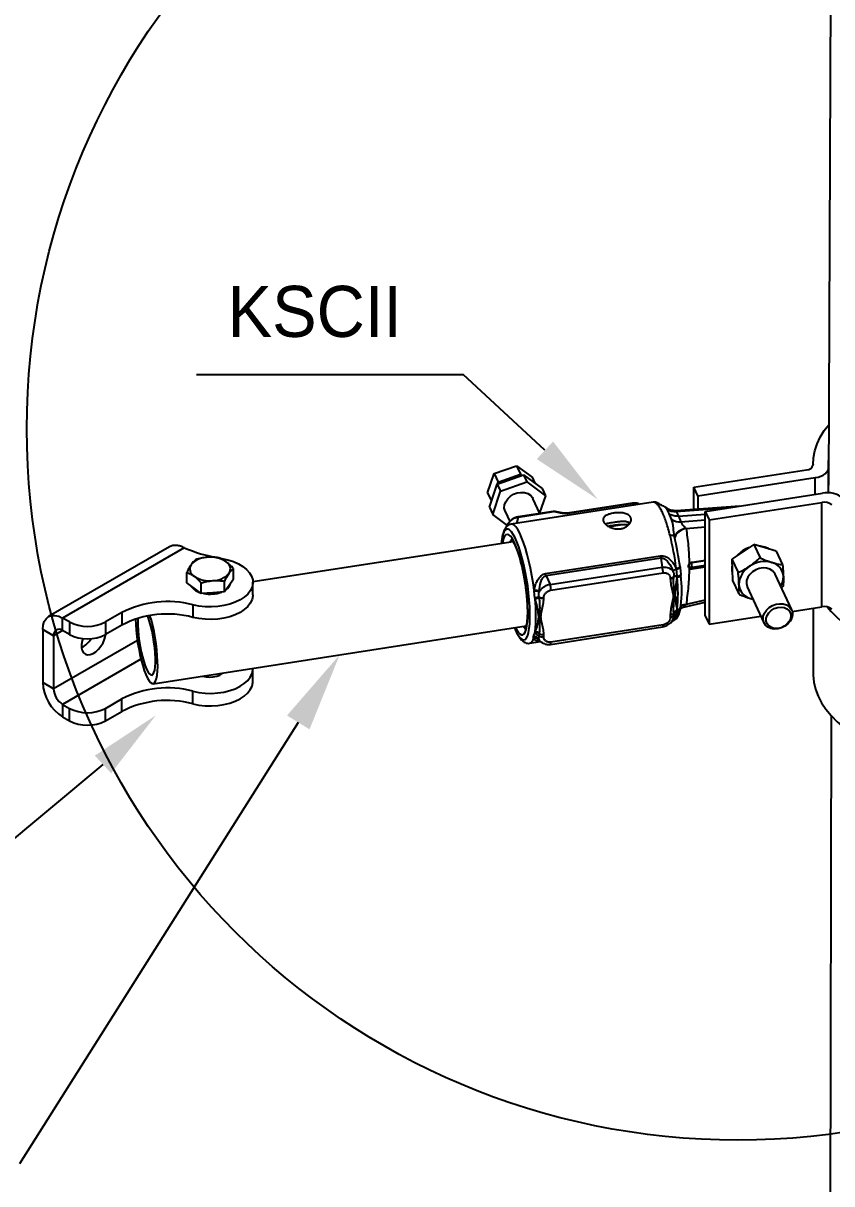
# Model space of a CAD drawing. Header units: millimetres. Extents: x 0 to 42050, y 0 to 29700.
# Drawn here: x 8233 to 10133, y 10625 to 13352 of the extents above; entities that cross this region are included whole.
import ezdxf

# ---------------------------------------------------------------- set-up
doc = ezdxf.new("R2010")
doc.units = ezdxf.units.MM
doc.header["$LTSCALE"] = 50
doc.layers.add('KVC', color=7, linetype='Continuous')
doc.styles.add('C', font='')
doc.styles.get('C').set_extended_font_data('Dotum')

msp = doc.modelspace()

# ---------------------------------------------------------------- linework, layer by layer
at = {"color": 7, "linetype": 'Continuous', "lineweight": 25}
for p, q in [((10132.5, 13924.4), (10125.8, 12266.7)), ((10132.2, 11724.6), (10127.5, 9852.5))]:
    msp.add_line(p, q, dxfattribs=at)
at = {"color": 1}
for p, q in [((8639.8, 12527), (9266.5, 12527)), ((9459, 12348.5), (9266.5, 12527)), ((8879.2, 11709), (8223.9, 10671.7)), ((8420.1, 11610.3), (7914.6, 11190.1))]:
    msp.add_line(p, q, dxfattribs=at)
at = {"color": 2}
for p, q in [((9809.1, 12261.7), (10074, 12302.7)), ((10089.6, 12315.1), (10089.6, 12314.2)), ((10125.8, 12248.3), (10125.8, 12307.8)), ((9818.4, 12241.6), (10094.7, 12284.4)), ((10094.7, 12244.9), (10094.7, 12284.4)), ((9818.4, 12241.6), (9809.1, 12261.7)), ((9809.1, 12209.6), (9809.1, 12261.7)), ((9835.5, 12204.8), (10111.8, 12247.6)), ((9818.4, 12241.6), (9818.4, 12210.2)), ((9844.8, 12184.8), (10109.7, 12225.7)), ((10109.7, 11980.7), (10109.7, 12225.7)), ((9835.5, 12204.8), (9844.8, 12184.8)), ((9835.5, 11959.8), (9835.5, 12204.8)), ((9844.8, 12184.8), (9844.8, 11939.8)), ((8576.5, 12121.6), (8292.2, 11957.6)), ((8611.3, 12119.4), (8325.1, 11954.3)), ((8772.5, 12008.9), (8772.5, 12038.3)), ((8631.4, 11985.2), (8631.4, 11955.8)), ((10040.4, 11970), (10109.7, 11980.7)), ((10089.6, 11977.6), (10089.6, 11825.2)), ((8341.3, 11945), (8325.1, 11954.3)), ((8325.1, 11924.9), (8325.1, 11954.3)), ((8464.8, 11967.3), (8426.2, 11945)), ((8464.8, 11967.3), (8464.8, 11937.9)), ((9835.5, 11959.8), (9844.8, 11939.8)), ((9844.8, 11939.8), (9966.6, 11958.6)), ((8303.9, 11912.7), (8278.5, 11927.4)), ((8278.5, 11927.4), (8278.5, 11802.8)), ((8325.1, 11924.9), (8303.9, 11912.7)), ((8341.3, 11915.6), (8325.1, 11924.9)), ((8341.3, 11945), (8341.3, 11915.6)), ((8426.2, 11945), (8426.2, 11915.6)), ((8464.8, 11937.9), (8426.2, 11915.6)), ((8303.9, 11912.7), (8303.9, 11788.1)), ((8500.9, 11901.7), (8303.9, 11788.1)), ((8509.4, 11857.6), (8325.1, 11751.3)), ((8772.5, 11805.9), (8772.5, 11835.3)), ((8303.9, 11788.1), (8278.5, 11802.8)), ((8426.2, 11742), (8464.8, 11764.2)), ((8464.8, 11734.8), (8464.8, 11764.2)), ((8631.4, 11752.8), (8631.4, 11782.2)), ((8325.1, 11751.3), (8341.3, 11742)), ((8325.1, 11751.3), (8325.1, 11721.9)), ((8341.3, 11712.6), (8341.3, 11742)), ((8426.2, 11712.6), (8426.2, 11742)), ((8426.2, 11712.6), (8464.8, 11734.8)), ((8325.1, 11721.9), (8341.3, 11712.6))]:
    msp.add_line(p, q, dxfattribs=at)
at = {"color": 3}
for p, q in [((9713.6, 12226.5), (9379.7, 12174.8)), ((9664.6, 12224), (9517.8, 12201.3)), ((9665.4, 12223.7), (9518.6, 12201)), ((9671.3, 12219.9), (9665.4, 12223.7)), ((9392.7, 12176.8), (9397, 12191.7)), ((9478.6, 12204.8), (9396.3, 12192)), ((9397, 12191.7), (9479.4, 12204.4)), ((9495.4, 12201), (9479.4, 12204.4)), ((9499, 12201.2), (9482.9, 12204.6)), ((9745.4, 12210.7), (9743.8, 12212.7)), ((9750.8, 12199.8), (9745.4, 12210.7)), ((9756.6, 12186.5), (9750.8, 12199.8)), ((9917.2, 12217.5), (9767.3, 12206.5)), ((9767.7, 12204.7), (9894.6, 12214)), ((9767.7, 12204.7), (9773.4, 12193.6)), ((9773.4, 12193.6), (9835.5, 12198.1)), ((9773.4, 12193.6), (9778.9, 12180.6)), ((9646.1, 12174.1), (9610.6, 12168.7)), ((9778.9, 12180.6), (9835.5, 12184.7)), ((9789.8, 12165.9), (9790.7, 12165.1)), ((9790.7, 12165.1), (9835.5, 12168.3)), ((9384.2, 12133.6), (8772.5, 12039)), ((9460.7, 12058.9), (9730.3, 12100.6)), ((9731.6, 12095.3), (9461.9, 12053.6)), ((9731.6, 12095.3), (9735, 12073.9)), ((9805.1, 12084.6), (9835.5, 12089.3)), ((9805.4, 12085.9), (9835.5, 12090.6)), ((9471.2, 12033.1), (9735, 12073.9)), ((9473.2, 12019.5), (9737, 12060.3)), ((9767.5, 12071.7), (9768, 12069.8)), ((9769.9, 12052.7), (9768, 12069.8)), ((9776.6, 12074.5), (9776.8, 12072.6)), ((9776.8, 12072.6), (9778.5, 12056.8)), ((9778.5, 12056.7), (9778.5, 12056.8)), ((9778.6, 12055.8), (9778.5, 12056.8)), ((9778.6, 12055.7), (9778.5, 12056.7)), ((9778.8, 12054.2), (9778.6, 12055.8)), ((9835.5, 12077.7), (9804.9, 12073)), ((9835.5, 12074.1), (9805.4, 12069.5)), ((9461.9, 12053.6), (9471.2, 12033.1)), ((9753.8, 12047.9), (9753.8, 12047)), ((9762, 12052.2), (9761.9, 12051.2)), ((9769.8, 12049.9), (9769.9, 12051.6)), ((9769.9, 12051.6), (9769.9, 12052.7)), ((9433.6, 12019.8), (9433.6, 12018.1)), ((9435.4, 12000.8), (9433.6, 12018.1)), ((9435.4, 12000.8), (9435.6, 11999.8)), ((9445.5, 12016.1), (9445.6, 12017.6)), ((9445.8, 12002.3), (9445.6, 12003.3)), ((9446.1, 12000.9), (9445.8, 12002.3)), ((9456.4, 12001), (9456.4, 12001.9)), ((9435.6, 11999.8), (9435.9, 11998.6)), ((9769.8, 11974), (9769.9, 11973.1)), ((9776.4, 11969.7), (9777.8, 11976.2)), ((9777.6, 11977.1), (9781.9, 11978.8)), ((9777.8, 11976.2), (9778.5, 11980.2)), ((9778.5, 11980.2), (9778.6, 11981.2)), ((9781.9, 11978.8), (9835.5, 11991.4)), ((9790.7, 11985.8), (9789.8, 11984.7)), ((9835.5, 11996.3), (9790.7, 11985.8)), ((9753.8, 11961.9), (9753.8, 11956.1)), ((9766.2, 11958.1), (9760.9, 11953.9)), ((9762.4, 11961.2), (9761.3, 11955.1)), ((9761.9, 11966), (9762.4, 11961.2)), ((9762.3, 11958), (9762.3, 11958.3)), ((9766.2, 11958.1), (9768.8, 11962.7)), ((9768.8, 11962.7), (9770.1, 11969.1)), ((9770.1, 11969.1), (9769.9, 11973.1)), ((9774.9, 11965), (9776.4, 11969.7)), ((8538.1, 11800), (9414.8, 11935.6)), ((9387.4, 11931.3), (9388.5, 11928.7)), ((9435.6, 11921.4), (9434.1, 11917.3)), ((9435.9, 11922.2), (9435.6, 11921.4)), ((9471.9, 11892.5), (9735.8, 11933.4)), ((9737, 11938.5), (9473.2, 11897.7)), ((9423, 11895), (9448.4, 11898.9)), ((9432.4, 11910.8), (9434.1, 11917.3)), ((9432.4, 11906.6), (9432.4, 11910.8)), ((9444.1, 11906.1), (9444, 11903.5)), ((9445.9, 11901.1), (9444, 11903.5)), ((9444.6, 11912), (9444.1, 11906.1)), ((9445.8, 11917.2), (9444.6, 11912)), ((9445.6, 11900.7), (9452.4, 11896.3)), ((9446.1, 11918.3), (9445.8, 11917.2)), ((9453.5, 11895.9), (9452.6, 11896.6)), ((9456.4, 11910.1), (9456.4, 11915.9))]:
    msp.add_line(p, q, dxfattribs=at)
at = {"color": 2, "elevation": 0, "flags": 128}
for points in [[(10089.6, 12314.4), (10090.6, 12330.9), (10093.7, 12347.3), (10099, 12363.5), (10106.4, 12379.5), (10115.8, 12395), (10126.2, 12408.7)], [(10094.7, 12284.4), (10101.3, 12285.7), (10107.4, 12287.7), (10112.9, 12290.3), (10117.5, 12293.3), (10121.2, 12296.8), (10123.9, 12300.6), (10125.4, 12304.5), (10125.8, 12308.6)], [(10125.8, 12308.6), (10125.9, 12324.3), (10126, 12324.5)], [(8699.6, 12094.1), (8713.6, 12091.1), (8726.8, 12086.9), (8738.7, 12081.7), (8749.1, 12075.5), (8757.8, 12068.5), (8764.6, 12060.8), (8769.4, 12052.6), (8772, 12044.1), (8772.4, 12035.5), (8770.5, 12026.9), (8766.5, 12018.6), (8760.4, 12010.7), (8752.3, 12003.4), (8742.4, 11996.9), (8731, 11991.3), (8718.3, 11986.8), (8704.5, 11983.4), (8690, 11981.2), (8675.1, 11980.3), (8660.2, 11980.7), (8645.5, 11982.3), (8631.4, 11985.2)], [(8772.5, 12008.9), (8772.4, 12006.1), (8770.5, 11997.5), (8766.5, 11989.2), (8760.4, 11981.3), (8752.3, 11974), (8742.4, 11967.5), (8731, 11961.9), (8718.3, 11957.4), (8704.5, 11954), (8690, 11951.8), (8675.1, 11950.9), (8660.2, 11951.3), (8645.5, 11952.9), (8631.4, 11955.8)], [(10123.2, 11980.2), (10131.9, 11969.9), (10146, 11955.5), (10161.9, 11941.8), (10179.6, 11928.8), (10198.9, 11916.7), (10219.8, 11905.4), (10242.1, 11895.1), (10265.6, 11885.7), (10290.4, 11877.5)], [(8278.5, 11927.4), (8279.4, 11937.4), (8282, 11946), (8286.3, 11952.8), (8292.1, 11957.6), (8299.2, 11960.2), (8307.3, 11960.5), (8316, 11958.6), (8325.1, 11954.3)], [(8373.1, 11906), (8371.4, 11900.6), (8369.9, 11892.3), (8369.9, 11884.6), (8371.4, 11878), (8374.4, 11872.9), (8378.7, 11869.4), (8384, 11867.9), (8390.1, 11868.4), (8396.7, 11870.9), (8403.3, 11875.1), (8409.7, 11881), (8415.4, 11888.2), (8420.3, 11896.2), (8423.9, 11904.8), (8426.2, 11913.3), (8426.6, 11915.9)], [(8631.4, 11782.2), (8645.5, 11779.3), (8660.2, 11777.7), (8675.1, 11777.3), (8690, 11778.2), (8704.5, 11780.4), (8718.3, 11783.8), (8731, 11788.3), (8742.4, 11793.9), (8752.3, 11800.4), (8760.4, 11807.7), (8766.5, 11815.6), (8770.5, 11823.9), (8772.4, 11832.4), (8772.5, 11836.2)], [(8654.7, 11818), (8662.3, 11816.2), (8670.9, 11815.4), (8679.5, 11815.8), (8687.6, 11817.5), (8694.8, 11820.3), (8700.5, 11824.1), (8701.8, 11825.3)], [(10089.6, 11825.2), (10089.7, 11820), (10091.4, 11803.5), (10095.4, 11787.2), (10101.4, 11771), (10109.5, 11755.2), (10119.7, 11739.8), (10131.9, 11724.9), (10146, 11710.5), (10161.9, 11696.8), (10179.6, 11683.9), (10198.9, 11671.7), (10207.2, 11667)], [(8631.4, 11752.8), (8645.5, 11749.9), (8660.2, 11748.3), (8675.1, 11747.9), (8690, 11748.8), (8704.5, 11751), (8718.3, 11754.4), (8731, 11758.9), (8742.4, 11764.5), (8752.3, 11771), (8760.4, 11778.3), (8766.5, 11786.2), (8770.5, 11794.5), (8772.4, 11803), (8772.5, 11805.9)]]:
    msp.add_lwpolyline(points, dxfattribs=at)
at = {"color": 3, "elevation": 0, "flags": 128}
for points in [[(9665.4, 12223.7), (9665, 12224), (9664.6, 12224)], [(9717.2, 12226), (9715, 12226.5), (9713.6, 12226.5)], [(9397, 12191.7), (9396.6, 12192), (9396.2, 12192)], [(9479.4, 12204.4), (9478.9, 12204.7), (9478.6, 12204.8)], [(9518.6, 12201), (9518.2, 12201.3), (9517.8, 12201.3)], [(9433.6, 12019.8), (9431.2, 12037.2), (9428.4, 12054.6), (9425.1, 12071.7), (9421.4, 12088.2), (9417.5, 12103.9), (9413.2, 12118.6), (9408.8, 12131.9), (9404.3, 12143.7), (9399.7, 12153.8), (9395.2, 12162.1), (9390.7, 12168.4), (9386.5, 12172.6), (9382.4, 12174.7), (9379.7, 12174.8)], [(9656.7, 12174.5), (9656, 12176.3), (9655.6, 12178.6)], [(9763.9, 12143.7), (9763.9, 12144.1), (9764.6, 12147.7), (9766.4, 12151.4), (9769.4, 12154.9), (9773.4, 12158.2), (9778.2, 12161.2), (9783.8, 12163.8), (9789.8, 12165.9)], [(9790.7, 12165.1), (9784.5, 12163), (9778.9, 12160.3), (9774, 12157), (9769.9, 12153.4), (9766.9, 12149.5), (9765, 12145.4), (9764.4, 12141.7)], [(9388.5, 11928.7), (9388.8, 11928), (9393.2, 11919), (9397.5, 11911.9), (9401.7, 11906.8), (9405.7, 11903.8), (9409.4, 11902.9), (9412.8, 11904.1), (9415.9, 11907.5), (9418.5, 11912.9), (9420.6, 11920.3), (9422.3, 11929.6), (9423.4, 11940.5), (9423.9, 11953), (9423.9, 11966.8), (9423.4, 11981.6), (9422.3, 11997.3), (9420.6, 12013.6), (9418.5, 12030.3), (9415.9, 12046.9), (9412.8, 12063.4), (9409.4, 12079.3), (9405.7, 12094.5), (9401.7, 12108.7), (9397.5, 12121.7), (9393.2, 12133.1), (9388.8, 12143), (9384.5, 12151), (9380.2, 12157.1), (9376.1, 12161.2), (9372.2, 12163.2), (9368.6, 12163), (9365.4, 12160.7), (9362.6, 12156.3), (9360.2, 12149.9), (9358.3, 12141.6), (9356.9, 12131.4), (9356.7, 12129.4)], [(9389.6, 11931.7), (9392, 11927.2), (9396.1, 11921.1), (9400, 11917), (9403.7, 11914.9), (9407.1, 11914.9), (9410.1, 11917.1), (9412.8, 11921.3), (9415, 11927.5), (9416.8, 11935.6), (9418, 11945.4), (9418.7, 11956.8), (9418.8, 11969.5), (9418.4, 11983.4), (9417.5, 11998.1), (9416, 12013.5), (9414, 12029.2), (9411.5, 12045), (9408.7, 12060.5), (9405.4, 12075.6), (9401.9, 12089.9), (9398.1, 12103.2), (9394.1, 12115.2), (9390, 12125.8), (9385.8, 12134.7), (9381.7, 12141.7), (9377.8, 12146.9), (9374, 12150), (9370.4, 12151), (9367.2, 12149.9), (9364.3, 12146.7), (9361.8, 12141.5), (9359.8, 12134.3), (9359, 12129.7)], [(9377.1, 12132.5), (9378.7, 12135.6), (9381.4, 12138.3)], [(9805.4, 12085.9), (9805.4, 12085.5), (9805.4, 12085.2), (9805.3, 12085), (9805.3, 12084.8), (9805.2, 12084.7), (9805.1, 12084.6)], [(9769.9, 12052.7), (9771.8, 12053), (9773.6, 12053.5), (9775.1, 12054), (9776.4, 12054.5), (9777.4, 12055.1), (9778.1, 12055.7), (9778.5, 12056.3), (9778.5, 12056.7)], [(9769.9, 12051.6), (9771.8, 12052), (9773.6, 12052.4), (9775.1, 12052.9), (9776.5, 12053.4), (9777.5, 12054), (9778.2, 12054.6), (9778.6, 12055.2), (9778.6, 12055.7)], [(9799.7, 12082), (9799.7, 12081.8), (9799.6, 12081.7), (9799.5, 12081.6), (9799.3, 12081.6), (9799.1, 12081.6), (9798.8, 12081.7), (9798.5, 12081.8), (9798.2, 12082)], [(9778.8, 12054.2), (9778.7, 12053.6), (9778.3, 12053), (9777.6, 12052.4), (9776.5, 12051.8), (9775.2, 12051.2), (9773.6, 12050.7), (9771.8, 12050.3), (9769.8, 12049.9)], [(9789.8, 11984.7), (9783.8, 11984), (9778.5, 11982.7)], [(9778.6, 11981.3), (9778.6, 11980.9), (9778.5, 11980.2)], [(9778.6, 11981.2), (9778.7, 11981.9), (9778.8, 11983.6)], [(8496.8, 11951.9), (8496.8, 11951.8), (8497.2, 11939.1), (8498.2, 11925.5), (8499.7, 11911.3), (8501.6, 11896.8), (8504.1, 11882.4), (8506.9, 11868.4), (8510, 11855), (8513.5, 11842.5), (8517.1, 11831.3), (8520.8, 11821.5), (8524.6, 11813.3), (8528.4, 11807), (8532, 11802.6), (8535.4, 11800.3), (8538.6, 11800.1), (8541.4, 11802), (8543.8, 11806), (8545.8, 11811.9), (8547.3, 11819.7), (8548.2, 11829.2), (8548.7, 11840.2), (8548.5, 11852.4), (8547.8, 11865.7), (8546.6, 11879.6), (8544.9, 11894), (8542.7, 11908.4), (8540.1, 11922.7), (8537.1, 11936.4), (8533.8, 11949.4), (8530.6, 11960)], [(8502.4, 11953.7), (8502.2, 11948.7), (8502.2, 11938), (8502.7, 11926.1), (8503.8, 11913.6), (8505.4, 11900.6), (8507.5, 11887.6), (8510.1, 11874.9), (8512.9, 11862.9), (8516, 11851.8), (8519.3, 11842), (8522.7, 11833.8), (8526.1, 11827.4), (8529.5, 11822.9), (8532.6, 11820.5), (8535.4, 11820.3), (8537.9, 11822.1), (8540, 11826.1), (8541.7, 11832.1), (8542.8, 11839.9), (8543.3, 11849.3), (8543.3, 11860.1), (8542.8, 11871.9), (8541.7, 11884.4), (8540, 11897.4), (8537.9, 11910.4), (8535.4, 11923.1), (8532.6, 11935.1), (8529.5, 11946.2), (8526.1, 11956), (8524.9, 11959.1)]]:
    msp.add_lwpolyline(points, dxfattribs=at)
at = {"color": 1}
msp.add_circle((9912.9, 12398.9), 1671.7, dxfattribs=at)
at = {"color": 2}
for centre, radius, start, end in [((10074.4, 12318.4), 15.7, 268.6212, 345.4691), ((10123.3, 12192.1), 56.7, 50.1121, 101.7775), ((10115.5, 12197.5), 28.8, 51.4889, 101.504), ((8757, 12461.2), 371.5, 246.9103, 259.5106), ((8571.4, 11759.7), 233.4, 75.1127, 117.1973), ((10115.5, 11952.5), 28.8, 51.4889, 101.504), ((8571.4, 11730.3), 233.4, 75.1127, 117.1973), ((8316.9, 11914.8), 13.1, 50.803, 189.2323), ((8383.7, 12026.9), 92.2, 242.6079, 297.3758), ((8383.7, 11997.5), 92.2, 242.6079, 297.3758), ((8345.1, 11933.2), 54.3, 297.1801, 329.6833), ((8379.8, 11807.4), 101.4, 182.6005, 237.3832), ((8350, 11790.2), 46.1, 182.6005, 237.3832), ((8571.4, 11556.7), 233.4, 75.1127, 117.1973), ((8571.4, 11527.3), 233.4, 75.1127, 117.1973), ((8383.7, 11823.9), 92.2, 242.6079, 297.3758), ((8383.7, 11794.5), 92.2, 242.6079, 297.3758)]:
    msp.add_arc(centre, radius, start, end, dxfattribs=at)
at = {"color": 3}
for centre, radius, start, end in [((9481.6, 12198.1), 6.65, 78.2642, 109.437), ((9497.6, 12194.7), 6.66, 79.3747, 109.4199), ((9764.3, 12236.4), 31.9, 233.5992, 276.1518), ((9775.8, 12213.8), 33.4, 234.9746, 275.3409), ((9136.4, 11994), 635.9, 7.0189, 14.0584), ((9189.2, 12002.2), 591.8, 7.0189, 14.0584), ((9776.4, 12108.6), 46.8, 189.8202, 196.5016), ((9829.3, 12081.3), 25.8, 174.4919, 198.8007), ((9506.8, 12066.9), 46.8, 189.8202, 196.5016), ((9686, 12059.6), 51, 0.7857, 16.2953), ((9775.3, 12049.7), 21.4, 109.8225, 135.3356), ((9767.7, 12087.3), 15.6, 269.3184, 304.7167), ((9768.3, 12084.2), 14.4, 268.9284, 306.2139), ((9795.4, 12074.4), 4.25, 309.8422, 357.4424), ((9792.8, 12069.3), 12.6, 0.7319, 17.0676), ((9422.2, 12018.8), 51, 0.7857, 16.2953), ((9752.9, 12059.6), 11.8, 274.6851, 320.7552), ((9752.8, 12058.9), 11.9, 274.9286, 319.5487), ((9766.9, 12032.4), 19.4, 81.2391, 105.1118), ((9767.1, 12033.8), 19.1, 81.5086, 105.6815), ((9421.6, 12012), 350.3, 353.7798, 6.2202), ((9454.7, 12018.9), 326, 353.7798, 6.2202), ((9416.8, 11892.3), 128.6, 77.0557, 82.4729), ((9422.7, 11920.7), 98, 76.518, 83.6059), ((9447.4, 11972.7), 30.6, 93.2755, 113.1013), ((9447.6, 11972.2), 30.1, 93.3415, 113.4076), ((9447.5, 11970.9), 30, 92.8192, 112.777), ((9453.3, 12020.6), 19, 246.2263, 279.3999), ((9453.3, 12019.9), 19.1, 247.0016, 279.3311), ((9768.3, 11988.8), 18, 98.6875, 106.8298), ((9087.9, 11960.4), 350.1, 353.7344, 6.2656), ((9769.1, 11983.9), 9.87, 274.2882, 344.3318), ((9768.8, 11983.1), 10.1, 276.4514, 343.3484), ((9768.2, 11978.9), 9.94, 280.7105, 344.1591), ((9791.7, 11939.2), 46.6, 91.2613, 106.3785), ((9447.5, 11936.9), 20.3, 91.214, 98.7434), ((9752.8, 11973.8), 11.9, 274.9286, 319.5487), ((9753.2, 11966.9), 10.8, 273.0996, 327.9986), ((9751.1, 11960.8), 15.3, 291.9455, 349.7449), ((9770.1, 11953.9), 8.84, 98.1425, 172.7638), ((9773.4, 11960.9), 12.7, 106.2503, 156.0293), ((9773.7, 11957.9), 11.8, 108.0122, 163.9305), ((9764.8, 11968.7), 10.7, 277.4404, 339.8137), ((9766.4, 11972.8), 10.4, 283.1855, 342.7575), ((9415.4, 11939.2), 9.01, 211.7732, 270.4892), ((9435.2, 11905.8), 15.6, 46.8128, 88.2873), ((9435.8, 11906.5), 15.7, 48.8059, 89.4303), ((9731.1, 11937.2), 6.09, 320.2459, 12.1043), ((9417.5, 11909), 15, 291.3693, 350.8851), ((9434.3, 11898.7), 12.3, 37.5373, 98.9003), ((9435.6, 11895.1), 11.9, 44.6483, 105.5391), ((9433.2, 11902.5), 14.9, 39.8641, 86.5435), ((9453.3, 11928.1), 18.2, 241.5723, 279.8996), ((9453.3, 11934.8), 19.1, 247.0016, 279.3311), ((9467.2, 11896.4), 6.13, 320.5779, 11.9753)]:
    msp.add_arc(centre, radius, start, end, dxfattribs=at)
for points, knots in [([(9681.6, 12221.5), (9681, 12221.9), (9678.9, 12223), (9674.8, 12224), (9669.7, 12224.6), (9666.3, 12224.2), (9664.6, 12224)], [0, 0, 0, 0, 0.131603, 0.426505, 0.715903, 1, 1, 1, 1]), ([(9681.5, 12221.5), (9681, 12221.8), (9678.5, 12223.3), (9673, 12224.3), (9667.9, 12223.9), (9665.4, 12223.7)], [0, 0, 0, 0, 0.10755, 0.560795, 1, 1, 1, 1]), ([(9722.8, 12225.4), (9721.6, 12225.8), (9718.9, 12226.8), (9715.7, 12226.6), (9714, 12226.5)], [0, 0, 0, 0, 0.438561, 1, 1, 1, 1]), ([(9717.2, 12226), (9718.6, 12226.2), (9720.8, 12226.3), (9722.7, 12225.4), (9723.4, 12225.1)], [0, 0, 0, 0, 0.625753, 1, 1, 1, 1]), ([(9739.5, 12216), (9736.7, 12217.6), (9731.1, 12220.8), (9725.5, 12223.9), (9722.6, 12225.6)], [0, 0, 0, 0, 0.486841, 1, 1, 1, 1]), ([(9378.3, 12182.9), (9381, 12185.2), (9386.5, 12189.6), (9393.5, 12191), (9397, 12191.7)], [0, 0, 0, 0, 0.496307, 1, 1, 1, 1]), ([(9396.2, 12192), (9393.6, 12191.4), (9388.2, 12190.1), (9382, 12186.8), (9379.3, 12183.9), (9378.5, 12183.1)], [0, 0, 0, 0, 0.4089352, 0.8206759, 1, 1, 1, 1]), ([(9482.9, 12204.5), (9482.5, 12204.6), (9481.1, 12205.1), (9479.6, 12204.8), (9478.6, 12204.6)], [0, 0, 0, 0, 0.322457, 1, 1, 1, 1]), ([(9518.6, 12201), (9516.6, 12200.7), (9512.4, 12200.2), (9506.1, 12199.9), (9500.1, 12200.2), (9497, 12200.7), (9495.4, 12201)], [0, 0, 0, 0, 0.241356, 0.493336, 0.749023, 1, 1, 1, 1]), ([(9517.8, 12201.3), (9516.1, 12201.1), (9512.5, 12200.6), (9507.3, 12200.5), (9502.5, 12200.6), (9500.1, 12201), (9498.9, 12201.3)], [0, 0, 0, 0, 0.249169, 0.496169, 0.745492, 1, 1, 1, 1]), ([(9635, 12163.8), (9631.4, 12163.8), (9624, 12163.6), (9613.4, 12166.7), (9604.4, 12171.6), (9598, 12177.8), (9595.2, 12184), (9596.1, 12189.7), (9600.5, 12194.5), (9608, 12198.2), (9618, 12200.8), (9629, 12202), (9639.9, 12201.8), (9649.7, 12199.8), (9657.2, 12195.9), (9661.5, 12190.1), (9662.1, 12183.3), (9659.1, 12176.2), (9652.8, 12169.8), (9644.3, 12165.3), (9637.8, 12164.3), (9635, 12163.8)], [0, 0, 0, 0, 0.052929, 0.105819, 0.159639, 0.213737, 0.266672, 0.318837, 0.371736, 0.4258, 0.479674, 0.532216, 0.584391, 0.637701, 0.691905, 0.745388, 0.797696, 0.850144, 0.903814, 0.957985, 1, 1, 1, 1]), ([(9743.8, 12212.7), (9743.2, 12213.6), (9742, 12215.4), (9740.2, 12215.7), (9739.3, 12215.9)], [0, 0, 0, 0, 0.486028, 1, 1, 1, 1]), ([(9767.2, 12206.5), (9764.4, 12206.5), (9758.4, 12206.5), (9749.9, 12209.2), (9746, 12211.8), (9744.1, 12213.1)], [0, 0, 0, 0, 0.31676, 0.663512, 1, 1, 1, 1]), ([(9773.4, 12193.6), (9769.6, 12193.6), (9761.9, 12193.7), (9754.6, 12196.9), (9751.4, 12199.4), (9750.8, 12199.8)], [0, 0, 0, 0, 0.45132, 0.902622, 1, 1, 1, 1]), ([(9767.7, 12204.7), (9767.5, 12205.1), (9767, 12205.8), (9766.9, 12206.4), (9767.1, 12206.4), (9767.2, 12206.4)], [0, 0, 0, 0, 0.381524, 0.777211, 1, 1, 1, 1]), ([(9379.7, 12174.8), (9377.9, 12174.4), (9374.1, 12173.4), (9369.4, 12169.9), (9365.6, 12165.3), (9362.7, 12159.7), (9360.5, 12153.3), (9358.8, 12146.2), (9357.5, 12138.3), (9356.9, 12132.3), (9356.6, 12129.4)], [0, 0, 0, 0, 0.10116, 0.207044, 0.329372, 0.474064, 0.605122, 0.737251, 0.870954, 1, 1, 1, 1]), ([(9371.2, 12171), (9371.3, 12171.9), (9372.1, 12176.1), (9374.9, 12180.6), (9378.1, 12182.8), (9378.3, 12182.9)], [0, 0, 0, 0, 0.2080876, 0.9491724, 1, 1, 1, 1]), ([(9377.1, 12181.6), (9376.4, 12181), (9373.7, 12178.4), (9372.3, 12174.9), (9371.2, 12172.3)], [0, 0, 0, 0, 0.245617, 1, 1, 1, 1]), ([(9620.2, 12178.8), (9618.1, 12178.5), (9613.9, 12177.8), (9608.4, 12176.8), (9604.3, 12175.8), (9602.4, 12175), (9601.8, 12174.7)], [0, 0, 0, 0, 0.276073, 0.563687, 0.845131, 1, 1, 1, 1]), ([(9607.8, 12170.2), (9609.4, 12170.7), (9612.9, 12171.6), (9620, 12172.7), (9627.6, 12173.7), (9635.3, 12174.3), (9642.3, 12174.4), (9648.3, 12174.1), (9652.9, 12173.6), (9654.5, 12172.9), (9655, 12172.7)], [0, 0, 0, 0, 0.117666, 0.261473, 0.411077, 0.556104, 0.693603, 0.824104, 0.946056, 1, 1, 1, 1]), ([(9655.6, 12178.6), (9653.4, 12179.5), (9649.1, 12181.2), (9640.2, 12181.2), (9630.3, 12180.3), (9623.5, 12179.3), (9620.2, 12178.8)], [0, 0, 0, 0, 0.250364, 0.50084, 0.750804, 1, 1, 1, 1]), ([(9658.6, 12176.3), (9658.6, 12176.3), (9657.9, 12177.4), (9656.7, 12178), (9655.6, 12178.6)], [0, 0, 0, 0, 0.025845, 1, 1, 1, 1]), ([(9763.3, 12145.9), (9762.4, 12152.8), (9761.3, 12161.3), (9760.6, 12169.9), (9760.4, 12171.6), (9760.4, 12171.6), (9760.4, 12171.6), (9760.4, 12171.7), (9760.4, 12171.8), (9760.3, 12172.2), (9760.1, 12174), (9759.2, 12179.4), (9757.7, 12183.5), (9756.6, 12186.5)], [0, 0, 0, 0, 0.481039, 0.602181, 0.602186, 0.602227, 0.602336, 0.602745, 0.604321, 0.610506, 0.634933, 0.730908, 1, 1, 1, 1]), ([(9789.8, 12165.9), (9788.8, 12166.9), (9786.7, 12169), (9784, 12172.2), (9782, 12174.9), (9780.6, 12177), (9779.5, 12178.9), (9779.1, 12180), (9778.9, 12180.6)], [0, 0, 0, 0, 0.250384, 0.499914, 0.630835, 0.74968, 0.877121, 1, 1, 1, 1]), ([(9379.8, 12139.3), (9379.8, 12139.3), (9379.9, 12139.3), (9381.1, 12138.2), (9382.9, 12135.8), (9385.3, 12132), (9387.9, 12126.9), (9390.8, 12120.3), (9393.8, 12112.6), (9396.9, 12103.7), (9399.8, 12093.9), (9402.6, 12083.5), (9405.1, 12073.1), (9407.2, 12063.6), (9409, 12054.7), (9410.6, 12045.9), (9411.5, 12039.7), (9412.1, 12036.6)], [0, 0, 0, 0, 0.038055, 0.097534, 0.161599, 0.229945, 0.301952, 0.376834, 0.453765, 0.531913, 0.610356, 0.687783, 0.76143, 0.829471, 0.880742, 0.938696, 1, 1, 1, 1]), ([(9730.3, 12100.6), (9732.3, 12100.7), (9736.4, 12101), (9744.5, 12098.4), (9753.4, 12092.3), (9761.7, 12082.8), (9765.6, 12075.4), (9767.5, 12071.7)], [0, 0, 0, 0, 0.11976, 0.248499, 0.500441, 0.749848, 1, 1, 1, 1]), ([(9731.6, 12095.3), (9732.4, 12095.4), (9734.3, 12095.6), (9737.9, 12094.8), (9743.7, 12091.6), (9752.6, 12081.8), (9757.1, 12071.5), (9760.1, 12064.7)], [0, 0, 0, 0, 0.060558, 0.125315, 0.251253, 0.501034, 1, 1, 1, 1]), ([(9798.2, 12082), (9798.6, 12082.5), (9799.6, 12083.5), (9801.4, 12084.6), (9803.4, 12085.5), (9804.7, 12085.8), (9805.4, 12085.9)], [0, 0, 0, 0, 0.249904, 0.499996, 0.749904, 1, 1, 1, 1]), ([(9799.6, 12081.7), (9799.8, 12081.8), (9800.2, 12082.4), (9801.2, 12083.1), (9802.2, 12083.6), (9802.6, 12083.8)], [0, 0, 0, 0, 0.174216, 0.619135, 1, 1, 1, 1]), ([(9802.6, 12083.8), (9803.4, 12084.2), (9804.4, 12084.5), (9805.4, 12084.6), (9805.5, 12084.7)], [0, 0, 0, 0, 0.832558, 1, 1, 1, 1]), ([(9433.6, 12019.8), (9434.6, 12024.1), (9436.4, 12032.4), (9441.6, 12044.1), (9447.9, 12052.5), (9454.7, 12057.4), (9458.7, 12058.4), (9460.7, 12058.9)], [0, 0, 0, 0, 0.258085, 0.499506, 0.751927, 0.880248, 1, 1, 1, 1]), ([(9735, 12073.9), (9737.7, 12074), (9743, 12074.3), (9750.1, 12072.6), (9756.2, 12069.5), (9758.7, 12066.3), (9760.1, 12064.7)], [0, 0, 0, 0, 0.249664, 0.498482, 0.74209, 1, 1, 1, 1]), ([(9737, 12060.3), (9739.2, 12060.4), (9742.5, 12060.6), (9746.4, 12059.4), (9749, 12057.9), (9751.2, 12055.8), (9753.3, 12052.6), (9753.6, 12049.8), (9753.8, 12047.9)], [0, 0, 0, 0, 0.235181, 0.362605, 0.49107, 0.620857, 0.752515, 1, 1, 1, 1]), ([(9760.1, 12064.7), (9760.8, 12062.7), (9762.3, 12058.7), (9762.1, 12054.4), (9762, 12052.2)], [0, 0, 0, 0, 0.492427, 1, 1, 1, 1]), ([(9798.2, 12082), (9797.5, 12081.1), (9796.3, 12079.2), (9795.8, 12076.1), (9796.3, 12073.3), (9797.5, 12071.8), (9798.2, 12071.1)], [0, 0, 0, 0, 0.250048, 0.500152, 0.750196, 1, 1, 1, 1]), ([(9797.9, 12077.8), (9798, 12078.5), (9798.2, 12080), (9799.2, 12081.3), (9799.7, 12082)], [0, 0, 0, 0, 0.4989406, 1, 1, 1, 1]), ([(9799.7, 12074.2), (9799.2, 12074.7), (9798.2, 12075.7), (9798, 12077.1), (9797.9, 12077.8)], [0, 0, 0, 0, 0.5001963, 1, 1, 1, 1]), ([(9805.4, 12069.5), (9804.7, 12069.4), (9803.4, 12069.3), (9801.4, 12069.5), (9799.6, 12070.1), (9798.6, 12070.8), (9798.2, 12071.1)], [0, 0, 0, 0, 0.249904, 0.499996, 0.749904, 1, 1, 1, 1]), ([(9412.1, 12036.6), (9412.8, 12031.6), (9413.8, 12024.6), (9415, 12014.4), (9415.9, 12006), (9416.7, 11996.2), (9417.4, 11986.5), (9417.7, 11976.9), (9417.8, 11967.8), (9417.7, 11959.4), (9417.2, 11951.7), (9416.6, 11945.1), (9415.7, 11939.5), (9414.8, 11935.1), (9413.8, 11931.8), (9412.9, 11929.7), (9412.3, 11928.8), (9412.4, 11928.8), (9412.4, 11928.8)], [0, 0, 0, 0, 0.096325, 0.134546, 0.197565, 0.261964, 0.329922, 0.399455, 0.469654, 0.539723, 0.608998, 0.676866, 0.742727, 0.805979, 0.866053, 0.92253, 0.97541, 1, 1, 1, 1]), ([(9471.2, 12033.1), (9468.5, 12032.4), (9463.3, 12031.1), (9456.1, 12027.1), (9449.8, 12022.1), (9447, 12018.1), (9445.5, 12016.1)], [0, 0, 0, 0, 0.249667, 0.498481, 0.74209, 1, 1, 1, 1]), ([(9445.6, 12017.6), (9446.3, 12024.7), (9447.4, 12035.4), (9452.1, 12046.8), (9456.3, 12051.3), (9459.3, 12053.1), (9461.1, 12053.4), (9461.9, 12053.6)], [0, 0, 0, 0, 0.49866, 0.748498, 0.874743, 0.939231, 1, 1, 1, 1]), ([(9753.8, 12047), (9754.1, 12042.4), (9754.7, 12032.7), (9758.5, 12019.3), (9761.5, 12005.5), (9758.4, 11990.8), (9754.7, 11976.3), (9754.1, 11966.6), (9753.8, 11961.9)], [0, 0, 0, 0, 0.163351, 0.339202, 0.50189, 0.663271, 0.837771, 1, 1, 1, 1]), ([(9763, 12006.1), (9763, 12009), (9762.9, 12014.5), (9762.3, 12023.1), (9761.7, 12032.1), (9761.4, 12041.6), (9761.7, 12048.2), (9761.9, 12051.2)], [0, 0, 0, 0, 0.20591, 0.384544, 0.582015, 0.810603, 1, 1, 1, 1]), ([(9765.5, 12006.6), (9765.9, 12013.4), (9766.7, 12027), (9768.8, 12042.3), (9769.8, 12049.9)], [0, 0, 0, 0, 0.501277, 1, 1, 1, 1]), ([(9445.6, 12003.3), (9445.6, 12003.4), (9445.1, 12005.4), (9444.5, 12009.6), (9445.2, 12013.9), (9445.5, 12016.1)], [0, 0, 0, 0, 0.031189, 0.500326, 1, 1, 1, 1]), ([(9447.1, 11957.2), (9447.1, 11959.7), (9447.1, 11964.3), (9447.3, 11971.5), (9447.5, 11978.2), (9447.4, 11985.9), (9447.1, 11993.3), (9446.4, 11998.6), (9446.1, 12000.9)], [0, 0, 0, 0, 0.180147, 0.329244, 0.500355, 0.640102, 0.847202, 1, 1, 1, 1]), ([(9456.4, 11915.9), (9456.1, 11920.5), (9455.5, 11930.1), (9451.8, 11943.4), (9448.7, 11957.1), (9451.8, 11971.9), (9455.5, 11986.5), (9456.1, 11996.3), (9456.4, 12001)], [0, 0, 0, 0, 0.162197, 0.336711, 0.49811, 0.660779, 0.836617, 1, 1, 1, 1]), ([(9456.4, 12001.9), (9456.6, 12003.8), (9457, 12006.8), (9459, 12010.6), (9461.2, 12013.3), (9463.8, 12015.7), (9467.8, 12018.1), (9471.1, 12019), (9473.2, 12019.5)], [0, 0, 0, 0, 0.247485, 0.379031, 0.50893, 0.637281, 0.764819, 1, 1, 1, 1]), ([(9761.9, 11966), (9761.7, 11968.4), (9761.4, 11973.5), (9761.7, 11981.6), (9762.3, 11989.7), (9762.9, 11997.7), (9763, 12003.1), (9763, 12006.1)], [0, 0, 0, 0, 0.18954, 0.417653, 0.615578, 0.794166, 1, 1, 1, 1]), ([(9765.5, 12006.6), (9765.9, 12000.3), (9766.7, 11987.8), (9768.8, 11978.6), (9769.8, 11974)], [0, 0, 0, 0, 0.501277, 1, 1, 1, 1]), ([(9444.4, 11957), (9443.8, 11963.7), (9442.7, 11977.1), (9438.2, 11991.4), (9435.9, 11998.6)], [0, 0, 0, 0, 0.50123, 1, 1, 1, 1]), ([(9781.9, 11978.8), (9781.9, 11978.8), (9782.4, 11978.8), (9784, 11979.6), (9786.7, 11981.4), (9788.8, 11983.6), (9789.8, 11984.7)], [0, 0, 0, 0, 0.005255, 0.211682, 0.605168, 1, 1, 1, 1]), ([(9435.9, 11922.2), (9438.2, 11927.3), (9442.7, 11937.6), (9443.8, 11950.5), (9444.4, 11957)], [0, 0, 0, 0, 0.49877, 1, 1, 1, 1]), ([(9446.1, 11918.3), (9446.5, 11921.4), (9447.4, 11927.7), (9447.5, 11937.2), (9447.2, 11946.9), (9447.1, 11953.8), (9447.1, 11957.2)], [0, 0, 0, 0, 0.249767, 0.499629, 0.749822, 1, 1, 1, 1]), ([(9735.8, 11933.4), (9739.3, 11934.3), (9746.3, 11936.1), (9755.1, 11942.9), (9760.8, 11950.9), (9761.6, 11956.6), (9761.9, 11958.8)], [0, 0, 0, 0, 0.267567, 0.5374544, 0.8124466, 1, 1, 1, 1]), ([(9753.8, 11956.1), (9753.6, 11954.2), (9753.3, 11951.2), (9751.2, 11947.4), (9749, 11944.7), (9746.4, 11942.3), (9742.5, 11939.9), (9739.2, 11939.1), (9737, 11938.5)], [0, 0, 0, 0, 0.247485, 0.379031, 0.50893, 0.637281, 0.764819, 1, 1, 1, 1]), ([(9756.4, 11946.6), (9756.5, 11946.6), (9758.5, 11946.5), (9762.3, 11948.2), (9767.1, 11951.4), (9770.9, 11956.2), (9773.3, 11960.7), (9774.4, 11964), (9774.8, 11965.1)], [0, 0, 0, 0, 0.005744, 0.199361, 0.393573, 0.618099, 0.883045, 1, 1, 1, 1]), ([(9389, 11927.2), (9389, 11927.2), (9390.1, 11924.5), (9392.4, 11919.9), (9395.8, 11913.4), (9399.4, 11907.9), (9403.3, 11903.1), (9407.4, 11899.3), (9412.1, 11896.3), (9417.2, 11894.9), (9421.1, 11894.4), (9423, 11895), (9423.1, 11895)], [0, 0, 0, 0, 0.000565, 0.133442, 0.265794, 0.397886, 0.53029, 0.661944, 0.781701, 0.888477, 0.992559, 1, 1, 1, 1]), ([(9446.4, 11900.2), (9445.1, 11900.2), (9442.4, 11900.2), (9438.6, 11901), (9434.8, 11902.6), (9433.2, 11905.2), (9432.4, 11906.6)], [0, 0, 0, 0, 0.161078, 0.32967, 0.653397, 1, 1, 1, 1]), ([(9452.6, 11896.6), (9451.2, 11897.4), (9447.4, 11899.8), (9445.3, 11903.7), (9444.1, 11906.1)], [0, 0, 0, 0, 0.376306, 1, 1, 1, 1]), ([(9444.8, 11901.1), (9444.8, 11901.1), (9444.7, 11901.2), (9444.9, 11901.1), (9445.1, 11901), (9445.3, 11900.9), (9445.4, 11900.8)], [0, 0, 0, 0, 0.301989, 0.737889, 0.889164, 1, 1, 1, 1]), ([(9452.4, 11896.3), (9453.9, 11895.5), (9456.8, 11893.9), (9461.7, 11892.6), (9466.8, 11892), (9470.2, 11892.4), (9471.9, 11892.5)], [0, 0, 0, 0, 0.2568763, 0.5091832, 0.7567854, 1, 1, 1, 1]), ([(9473.2, 11897.7), (9471.1, 11897.6), (9467.8, 11897.4), (9463.8, 11898.6), (9461.2, 11900.1), (9459, 11902.2), (9457, 11905.4), (9456.6, 11908.2), (9456.4, 11910.1)], [0, 0, 0, 0, 0.235181, 0.362605, 0.49107, 0.620857, 0.752515, 1, 1, 1, 1])]:
    msp.add_open_spline(points, degree=3, knots=knots, dxfattribs=at)
for points in [[(9753.2, 12148.5), (9751.8, 12153.7), (9749, 12164.3), (9744.5, 12178.6), (9739.9, 12191.4), (9735.2, 12202.5), (9730.5, 12211.7), (9725.9, 12218.8), (9721.4, 12223.8), (9718.6, 12225.3), (9717.2, 12226)], [(9790.7, 12165.1), (9792.8, 12151.4), (9796.9, 12124.1), (9797.7, 12096), (9798.2, 12082)], [(9753.2, 12148.5), (9754.5, 12148.6), (9757.2, 12148.9), (9760.4, 12148.5), (9762.7, 12147.5), (9763.1, 12146.4), (9763.3, 12145.9)], [(9798.2, 12071.1), (9797.7, 12057), (9796.9, 12028.7), (9792.8, 12000.1), (9790.7, 11985.8)], [(9804.9, 12073), (9804.4, 12073), (9803.4, 12072.9), (9802, 12073), (9800.7, 12073.5), (9800, 12073.9), (9799.7, 12074.2)]]:
    msp.add_open_spline(points, degree=3, dxfattribs=at)
at = {"color": 2}
msp.add_open_spline([(8611.3, 12119.4), (8608.3, 12120.7), (8602, 12123.4), (8592.9, 12125.2), (8584, 12125), (8579, 12122.8), (8576.5, 12121.6)], degree=3, knots=[0, 0, 0, 0, 0.229978, 0.473247, 0.729897, 1, 1, 1, 1], dxfattribs=at)
at = {"color": 1}
for points in [[(9439.8, 12327.8), (9583.1, 12233.3), (9478.2, 12369.1)], [(8852.7, 11725.2), (8976.5, 11867.8), (8905.7, 11692.8)], [(8400.9, 11631), (8544.2, 11725.5), (8439.3, 11589.6)]]:
    msp.add_solid(points, dxfattribs=at)
at = {"layer": 'KVC', "color": 7, "linetype": 'Continuous', "lineweight": 25}
for p, q in [((9339.9, 12293.9), (9392, 12312.3)), ((9392, 12312.3), (9401.3, 12292.3)), ((9392, 12312.3), (9428.7, 12285)), ((9324.4, 12248.2), (9339.9, 12293.9)), ((9339.9, 12293.9), (9349.2, 12273.8)), ((9347, 12268.9), (9408.9, 12290.8)), ((9347.6, 12269.2), (9349.2, 12273.8)), ((9349.2, 12273.8), (9401.3, 12292.3)), ((9354.8, 12252.2), (9416.6, 12274.1)), ((9401.3, 12292.3), (9405.1, 12289.5)), ((9408.9, 12290.8), (9416.6, 12274.1)), ((9408.9, 12290.8), (9452.4, 12258.4)), ((9416.6, 12274.1), (9460.2, 12241.6)), ((9428.7, 12285), (9435, 12271.3)), ((9324.4, 12248.2), (9333.4, 12228.8)), ((9328.6, 12214.6), (9347, 12268.9)), ((9336.4, 12197.9), (9354.8, 12252.2)), ((9347, 12268.9), (9354.8, 12252.2)), ((9452.4, 12258.4), (9460.2, 12241.6)), ((9447.2, 12199.9), (9430.9, 12234.9)), ((9460.2, 12241.6), (9446.6, 12201.3)), ((9328.6, 12214.6), (9336.4, 12197.9)), ((9371.4, 12171.9), (9336.4, 12197.9)), ((9365.6, 12204.6), (9376.6, 12181.1)), ((9924.4, 12110.1), (9898.7, 12092.9)), ((9950.1, 12127.3), (9924.4, 12110.1)), ((9950.1, 12127.3), (9964.7, 12095.9)), ((9976.6, 12119.2), (9950.1, 12127.3)), ((10003, 12111.1), (9976.6, 12119.2)), ((10003, 12111.1), (10017.6, 12079.6)), ((8694.7, 12094.9), (8699.6, 12094.1)), ((9898.7, 12092.9), (9913.3, 12061.4)), ((9898.7, 12092.9), (9899.4, 12067.5)), ((8617.1, 12036.8), (8617.1, 12061.7)), ((8726.9, 12045.7), (8726.9, 12070.6)), ((9899.4, 12067.5), (9900.1, 12042.2)), ((10039.2, 11973.3), (10000, 12057.7)), ((8634.1, 12024.2), (8617.1, 12036.8)), ((8651.2, 12011.6), (8651.2, 12036.5)), ((8706.1, 12016), (8706.1, 12040.9)), ((8716.5, 12030.8), (8706.1, 12016)), ((8726.9, 12045.7), (8716.5, 12030.8)), ((9900.1, 12042.2), (9914.7, 12010.8)), ((10019, 12028.9), (10015, 12025.4)), ((8651.2, 12011.6), (8634.1, 12024.2)), ((8678.6, 12013.8), (8651.2, 12011.6)), ((8706.1, 12016), (8678.6, 12013.8)), ((9934.7, 12027.3), (9973.9, 11942.9)), ((9942.4, 11999.9), (9948.1, 11998.5)), ((9942.4, 11999.9), (9948.2, 11998.3))]:
    msp.add_line(p, q, dxfattribs=at)
at = {"layer": 'KVC', "color": 7, "linetype": 'Continuous', "lineweight": 25, "elevation": 0, "flags": 128}
for points in [[(9365.6, 12204.6), (9365.2, 12205.6), (9363.6, 12212.6), (9364.1, 12220), (9366.8, 12227.4), (9371.5, 12234.4), (9377.8, 12240.4), (9385.5, 12245.1), (9393.9, 12248.3), (9402.6, 12249.6), (9411.1, 12249.1), (9418.7, 12246.7), (9425.1, 12242.7), (9429.8, 12237.2), (9430.9, 12234.9)], [(9975.6, 12121.2), (9965.9, 12123.2), (9963.4, 12123.4)], [(9986.6, 12116.1), (9984.3, 12117.5), (9975.6, 12121.2)], [(10000, 12057.7), (9998.8, 12059.9), (9994.1, 12065.4), (9987.8, 12069.5), (9980.1, 12071.8), (9971.7, 12072.3), (9962.9, 12071), (9954.5, 12067.8), (9946.9, 12063.1), (9940.5, 12057), (9935.9, 12050.1), (9933.2, 12042.7), (9932.7, 12035.2), (9934.3, 12028.2), (9934.7, 12027.3)], [(10030.3, 11940.3), (10023.3, 11934.9), (10015.2, 11930.9), (10006.5, 11928.7), (9997.9, 11928.3), (9989.8, 11929.8), (9982.7, 11933), (9977.2, 11937.8), (9973.5, 11943.9), (9971.9, 11950.9), (9972.4, 11958.4), (9975.1, 11965.8), (9979.8, 11972.7), (9986.2, 11978.8), (9993.8, 11983.5), (10002.3, 11986.6), (10011, 11987.9), (10019.4, 11987.4), (10027.1, 11985), (10033.4, 11980.9), (10038.1, 11975.4), (10040.7, 11968.8), (10041.3, 11961.6), (10039.6, 11954.1), (10035.9, 11946.8), (10030.3, 11940.3)], [(10028, 11939.9), (10021.5, 11935.1), (10014, 11931.6), (10006.1, 11929.9), (9998.3, 11930.1), (9991.3, 11932.1), (9985.4, 11935.8), (9981.3, 11940.9), (9979.2, 11947), (9979.2, 11953.7), (9981.3, 11960.5), (9985.4, 11966.9), (9991.2, 11972.4), (9998.3, 11976.6), (10006.1, 11979.2), (10014, 11979.9), (10021.5, 11978.9), (10028, 11976), (10033, 11971.6), (10036.2, 11965.9), (10037.3, 11959.4), (10036.2, 11952.6), (10033, 11945.9), (10028, 11939.9)]]:
    msp.add_lwpolyline(points, dxfattribs=at)
at = {"layer": 'KVC', "color": 7, "linetype": 'Continuous', "lineweight": 25}
for centre, radius, start, end in [((9960.6, 12057.1), 66.4, 109.0471, 138.5439), ((8665.8, 12045.5), 51.6, 90.5183, 137.983), ((8673, 12029.3), 68.2, 57.2805, 96.4338), ((8700.6, 12069.9), 19.1, 326.0853, 61.197), ((9976.1, 12024.4), 62.8, 74.9638, 124.8112), ((9983.4, 12050), 36.2, 2.4531, 75.5773), ((8643.4, 12069.4), 19.1, 146.0853, 241.197), ((8678.2, 12093.8), 51.6, 270.5183, 317.983), ((9935.2, 12070.7), 36.8, 169.0177, 194.1416), ((9967, 12031.6), 51.8, 121.0594, 178.0348), ((8657.6, 12050.8), 37.6, 213.2305, 253.8093), ((8671, 12110), 68.2, 237.2805, 276.4338), ((8696.8, 12040.9), 23.5, 303.108, 346.8323), ((9951.4, 12035), 36.2, 182.4531, 255.5773), ((9976.1, 12051.1), 43.5, 329.2167, 0.6241), ((8671.9, 12089), 78.4, 258.8582, 289.8392)]:
    msp.add_arc(centre, radius, start, end, dxfattribs=at)
for points, knots in [([(8637.9, 12091.4), (8635.4, 12089.2), (8631.9, 12086.2), (8628.4, 12081.3), (8627.5, 12080)], [0, 0, 0, 0, 0.731366, 1, 1, 1, 1]), ([(8665.3, 12097.1), (8664.7, 12097), (8659.7, 12096.6), (8650.5, 12095.1), (8642.1, 12092.6), (8637.9, 12091.4)], [0, 0, 0, 0, 0.070086, 0.530782, 1, 1, 1, 1]), ([(8692.8, 12095.8), (8688.3, 12096.4), (8679.3, 12097.7), (8670, 12097.3), (8665.3, 12097.1)], [0, 0, 0, 0, 0.495458, 1, 1, 1, 1]), ([(8709.8, 12086.7), (8709.4, 12087), (8706.4, 12089.2), (8700.6, 12092.7), (8695.4, 12094.8), (8692.8, 12095.8)], [0, 0, 0, 0, 0.070086, 0.530782, 1, 1, 1, 1]), ([(8726.9, 12070.6), (8724.1, 12073.6), (8718.5, 12079.7), (8712.7, 12084.4), (8709.8, 12086.7)], [0, 0, 0, 0, 0.495458, 1, 1, 1, 1]), ([(9940.3, 12076), (9940.9, 12076.4), (9945.5, 12079.5), (9953.9, 12085.9), (9961.1, 12092.5), (9964.7, 12095.9)], [0, 0, 0, 0, 0.07009, 0.5307844, 1, 1, 1, 1]), ([(9964.7, 12095.9), (9967.1, 12094.8), (9976.5, 12090.6), (9985.6, 12087.4), (9992.4, 12085.1)], [0, 0, 0, 0, 0.257551, 1, 1, 1, 1]), ([(9992.4, 12085.1), (9994.8, 12084.4), (10003.7, 12081.8), (10011.7, 12080.5), (10017.6, 12079.6)], [0, 0, 0, 0, 0.2686336, 1, 1, 1, 1]), ([(8627.5, 12080), (8624.9, 12075.9), (8621.3, 12070.4), (8618, 12063.5), (8617.1, 12061.7)], [0, 0, 0, 0, 0.7424487, 1, 1, 1, 1]), ([(8617.1, 12061.7), (8619.9, 12060.6), (8625.4, 12058.5), (8631.2, 12054.6), (8634.1, 12052.6)], [0, 0, 0, 0, 0.495458, 1, 1, 1, 1]), ([(8706.1, 12040.9), (8707, 12042.7), (8710.3, 12049.6), (8713.9, 12055.1), (8716.5, 12059.3)], [0, 0, 0, 0, 0.257551, 1, 1, 1, 1]), ([(8716.5, 12059.3), (8717.4, 12060.6), (8720.9, 12065.4), (8724.4, 12068.4), (8726.9, 12070.6)], [0, 0, 0, 0, 0.268634, 1, 1, 1, 1]), ([(9913.3, 12061.4), (9917.8, 12063.5), (9926.9, 12067.6), (9935.8, 12073.2), (9940.3, 12076)], [0, 0, 0, 0, 0.495458, 1, 1, 1, 1]), ([(9915.2, 12033.4), (9915.2, 12034), (9915.1, 12038.6), (9914.6, 12047.8), (9913.7, 12056.9), (9913.3, 12061.4)], [0, 0, 0, 0, 0.07009, 0.530784, 1, 1, 1, 1]), ([(10017.6, 12079.6), (10018, 12074.8), (10019, 12064.9), (10019.3, 12056.1), (10019.5, 12051.6)], [0, 0, 0, 0, 0.495458, 1, 1, 1, 1]), ([(8634.1, 12052.6), (8634.5, 12052.3), (8637.6, 12050), (8643.4, 12045), (8648.6, 12039.3), (8651.2, 12036.5)], [0, 0, 0, 0, 0.070086, 0.530782, 1, 1, 1, 1]), ([(8651.2, 12036.5), (8655.6, 12037.8), (8664.6, 12040.5), (8673.9, 12041.7), (8678.6, 12042.2)], [0, 0, 0, 0, 0.495458, 1, 1, 1, 1]), ([(8678.6, 12042.2), (8679.3, 12042.3), (8684.2, 12042.6), (8693.5, 12042.6), (8701.9, 12041.5), (8706.1, 12040.9)], [0, 0, 0, 0, 0.070086, 0.530782, 1, 1, 1, 1]), ([(9914.7, 12010.8), (9914.9, 12014.1), (9915.4, 12020.9), (9915.3, 12029.2), (9915.2, 12033.4)], [0, 0, 0, 0, 0.495458, 1, 1, 1, 1]), ([(10019.5, 12051.6), (10019.5, 12051), (10019.7, 12046.5), (10019.6, 12038.5), (10019.2, 12032.1), (10019, 12028.9)], [0, 0, 0, 0, 0.07009, 0.530784, 1, 1, 1, 1]), ([(9914.7, 12010.8), (9917.1, 12009.7), (9926.4, 12005.4), (9935.6, 12002.3), (9942.4, 11999.9)], [0, 0, 0, 0, 0.257551, 1, 1, 1, 1])]:
    msp.add_open_spline(points, degree=3, knots=knots, dxfattribs=at)

# ---------------------------------------------------------------- texts
at = {"color": 2, "insert": (8712.9, 12674.1), "char_height": 120, "attachment_point": 4, "style": 'C'}
msp.add_mtext('{KSCII}', dxfattribs=at)

doc.saveas('drawing.dxf')
